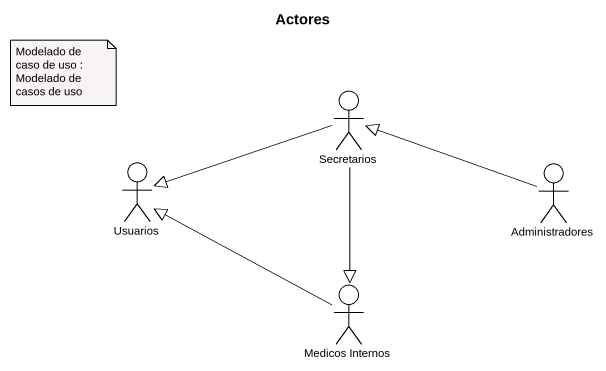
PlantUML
@startuml
title Actores
actor Secretarios
actor Usuarios
actor Administradores
actor "Medicos Internos" as Medicos_Internos
Secretarios -left-|> Usuarios
Secretarios --|> Medicos_Internos
Administradores -left-|> Secretarios
Medicos_Internos -left-|> Usuarios
note as N1
  Modelado de caso de uso : Modelado de casos de uso
end note
@enduml
